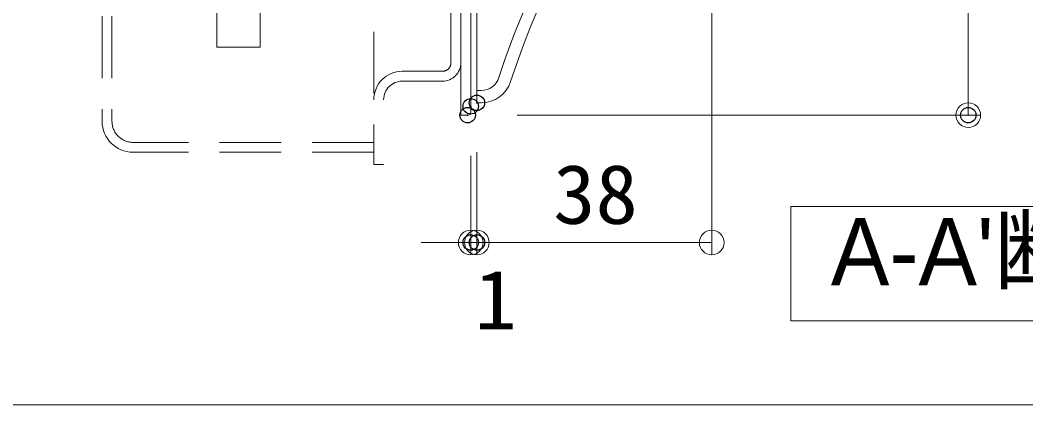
# Model space of a CAD drawing. Units: millimetres, scale not verified. Extents: x -1002 to 998, y -692 to 692.
# Drawn here: x -618.4 to -455.6, y -230.8 to -168.6 of the extents above; entities that cross this region are included whole.
import ezdxf
from ezdxf.enums import TextEntityAlignment as Align

# ---------------------------------------------------------------- set-up
doc = ezdxf.new("R2010")
doc.units = ezdxf.units.MM
doc.header["$LTSCALE"] = 5
doc.header["$PDMODE"] = 32
doc.header["$PDSIZE"] = 2.5
doc.linetypes.add('DASHED1', pattern=[1.8, 1.2, -0.6])
doc.linetypes.add('DASHED2', pattern=[3, 2, -1])
for name, color, linetype, lineweight in [('0-0_zumenwaku', 6, 'Continuous', 9), ('0-3_1', 3, 'Continuous', 9), ('0-4_sunpou', 1, 'Continuous', 9), ('0-5_0', 7, 'Continuous', 9), ('0-8_2', 4, 'Continuous', 9), ('0-D_CYA_M', 4, 'Continuous', 9), ('1-0_BLU_SSD', 134, 'DASHED1', 9), ('1-A_3', 2, 'Continuous', 9)]:
    doc.layers.add(name, color=color, linetype=linetype, lineweight=lineweight)
doc.layers.add('0-1_moji', color=2, linetype='Continuous')
doc.layers.add('0-6_DEFPOINTS', color=7, linetype='Continuous')
doc.styles.add('ＭＳ ゴシック', font='')
doc.styles.add('ＭＳ Ｐゴシック', font='')
doc.styles.get('ＭＳ ゴシック').set_extended_font_data('MS Gothic')
doc.styles.get('ＭＳ Ｐゴシック').set_extended_font_data('MS PGothic')

# ---------------------------------------------------------------- blocks, each defined once
blk = doc.blocks.new('_ORIGIN')
at = {"layer": '0-5_0', "color": 1}
blk.add_line((0, 0), (-5, 0), dxfattribs=at)
blk.add_circle((0, 0), 2.5, dxfattribs=at)

msp = doc.modelspace()

# ---------------------------------------------------------------- linework, layer by layer
at = {"layer": '0-0_zumenwaku'}
msp.add_line((-1002.258, -230.827), (642.742, -230.827), dxfattribs=at)
at = {"layer": '0-3_1', "color": 1}
for p, q in [((-464.887, -97.946), (-464.887, -179.946)), ((-537.969, -183.946), (-462.887, -183.946))]:
    msp.add_line(p, q, dxfattribs=at)
at = {"layer": '0-4_sunpou'}
for p, q in [((-506.435, -134.58), (-506.435, -206.558)), ((-545.469, -190.524), (-545.469, -206.558)), ((-544.469, -189.946), (-544.469, -206.558)), ((-544.469, -189.946), (-544.469, -206.558)), ((-549.469, -204.558), (-553.469, -204.558)), ((-544.469, -204.558), (-545.469, -204.558)), ((-510.435, -204.558), (-540.469, -204.558)), ((-540.469, -204.558), (-536.469, -204.558))]:
    msp.add_line(p, q, dxfattribs=at)
at = {"layer": '0-5_0'}
for points in [[(-579.569, -172.959), (-586.569, -172.959), (-586.569, -152.959)], [(-579.569, -172.959), (-579.569, -152.959), (-586.569, -152.959)]]:
    msp.add_lwpolyline(points, dxfattribs=at)
at = {"layer": '0-6_DEFPOINTS'}
for p in [(-544.469, -181.946), (-544.469, -181.946), (-545.469, -182.524), (-545.969, -183.946), (-464.887, -183.946), (-545.469, -204.558), (-544.469, -204.558)]:
    msp.add_point(p, dxfattribs=at)
at = {"layer": '0-8_2'}
for p, q in [((-544.469, -179.946), (-544.469, -160.505)), ((-543.762, -181.946), (-544.469, -181.946))]:
    msp.add_line(p, q, dxfattribs=at)
msp.add_lwpolyline([(-544.469, -181.946), (-544.469, -179.946), (-543.762, -179.946)], dxfattribs=at)
for centre, radius, start, end in [((-420.069, -216.946), 125, 133.70343, 162.07979), ((-420.069, -216.946), 127, 150.90399, 162.07979), ((-543.762, -176.946), 3, 270, 342.07979), ((-543.762, -176.946), 5, 270, 342.07979)]:
    msp.add_arc(centre, radius, start, end, dxfattribs=at)
at = {"layer": '0-D_CYA_M'}
for p, q in [((-545.469, -183.446), (-545.469, -94.446)), ((-547.069, -140.446), (-547.069, -183.946)), ((-545.969, -183.946), (-547.069, -183.946))]:
    msp.add_line(p, q, dxfattribs=at)
msp.add_arc((-545.969, -183.446), 0.5, 270, 0, dxfattribs=at)
at = {"layer": '1-0_BLU_SSD', "linetype": 'DASHED2'}
for p, q in [((-605.169, -92.946), (-605.169, -184.946)), ((-603.569, -92.946), (-603.569, -184.945)), ((-561.169, -140.446), (-561.169, -191.946)), ((-548.669, -175.445), (-548.669, -167.446)), ((-550.069, -176.846), (-556.569, -176.846)), ((-550.069, -178.446), (-556.569, -178.446)), ((-561.169, -188.346), (-600.169, -188.346)), ((-561.169, -189.946), (-600.169, -189.946)), ((-559.569, -191.946), (-561.169, -191.946))]:
    msp.add_line(p, q, dxfattribs=at)
for centre, radius, start, end in [((-550.069, -175.446), 3, 270, 0), ((-550.069, -175.446), 1.4, 270, 0.00798), ((-556.569, -181.446), 4.6, 90, 180), ((-556.569, -181.446), 3, 90, 180), ((-600.169, -184.946), 5, 180, 270), ((-600.169, -184.946), 3.4, 179.98908, 270)]:
    msp.add_arc(centre, radius, start, end, dxfattribs=at)
at = {"layer": '1-A_3'}
msp.add_lwpolyline([(-493.63, -198.705), (-382.808, -198.705), (-382.808, -217.234), (-493.63, -217.234)], close=True, dxfattribs=at)

# ---------------------------------------------------------------- block references
at = {"layer": '0-3_1', "xscale": 0.8, "yscale": 0.8, "rotation": 270}
msp.add_blockref('_ORIGIN', (-464.887, -183.946), dxfattribs=at)
at = {"layer": '0-4_sunpou', "xscale": 0.8, "yscale": 0.8}
for p in [(-545.469, -204.558), (-506.435, -204.558)]:
    msp.add_blockref('_ORIGIN', p, dxfattribs=at)
at = {"layer": '0-4_sunpou', "xscale": 0.8, "yscale": 0.8, "rotation": 180}
msp.add_blockref('_ORIGIN', (-544.469, -204.558), dxfattribs=at)
msp.add_blockref('_ORIGIN', (-544.469, -204.558), dxfattribs=at)

# ---------------------------------------------------------------- texts
at = {"layer": '0-1_moji', "style": 'ＭＳ Ｐゴシック'}
msp.add_text("A-A'断面詳細図", height=10.85, dxfattribs=at).set_placement((-487.137, -214.712), align=Align.BOTTOM_LEFT)
at = {"layer": '0-4_sunpou', "color": 2, "style": 'ＭＳ ゴシック', "width": 1.05}
for s, p in [('38', (-532.119, -204.408)), ('1', (-544.854, -221.507))]:
    msp.add_text(s, height=9.604, dxfattribs=at).set_placement(p, align=Align.BOTTOM_LEFT)

doc.saveas('drawing.dxf')
